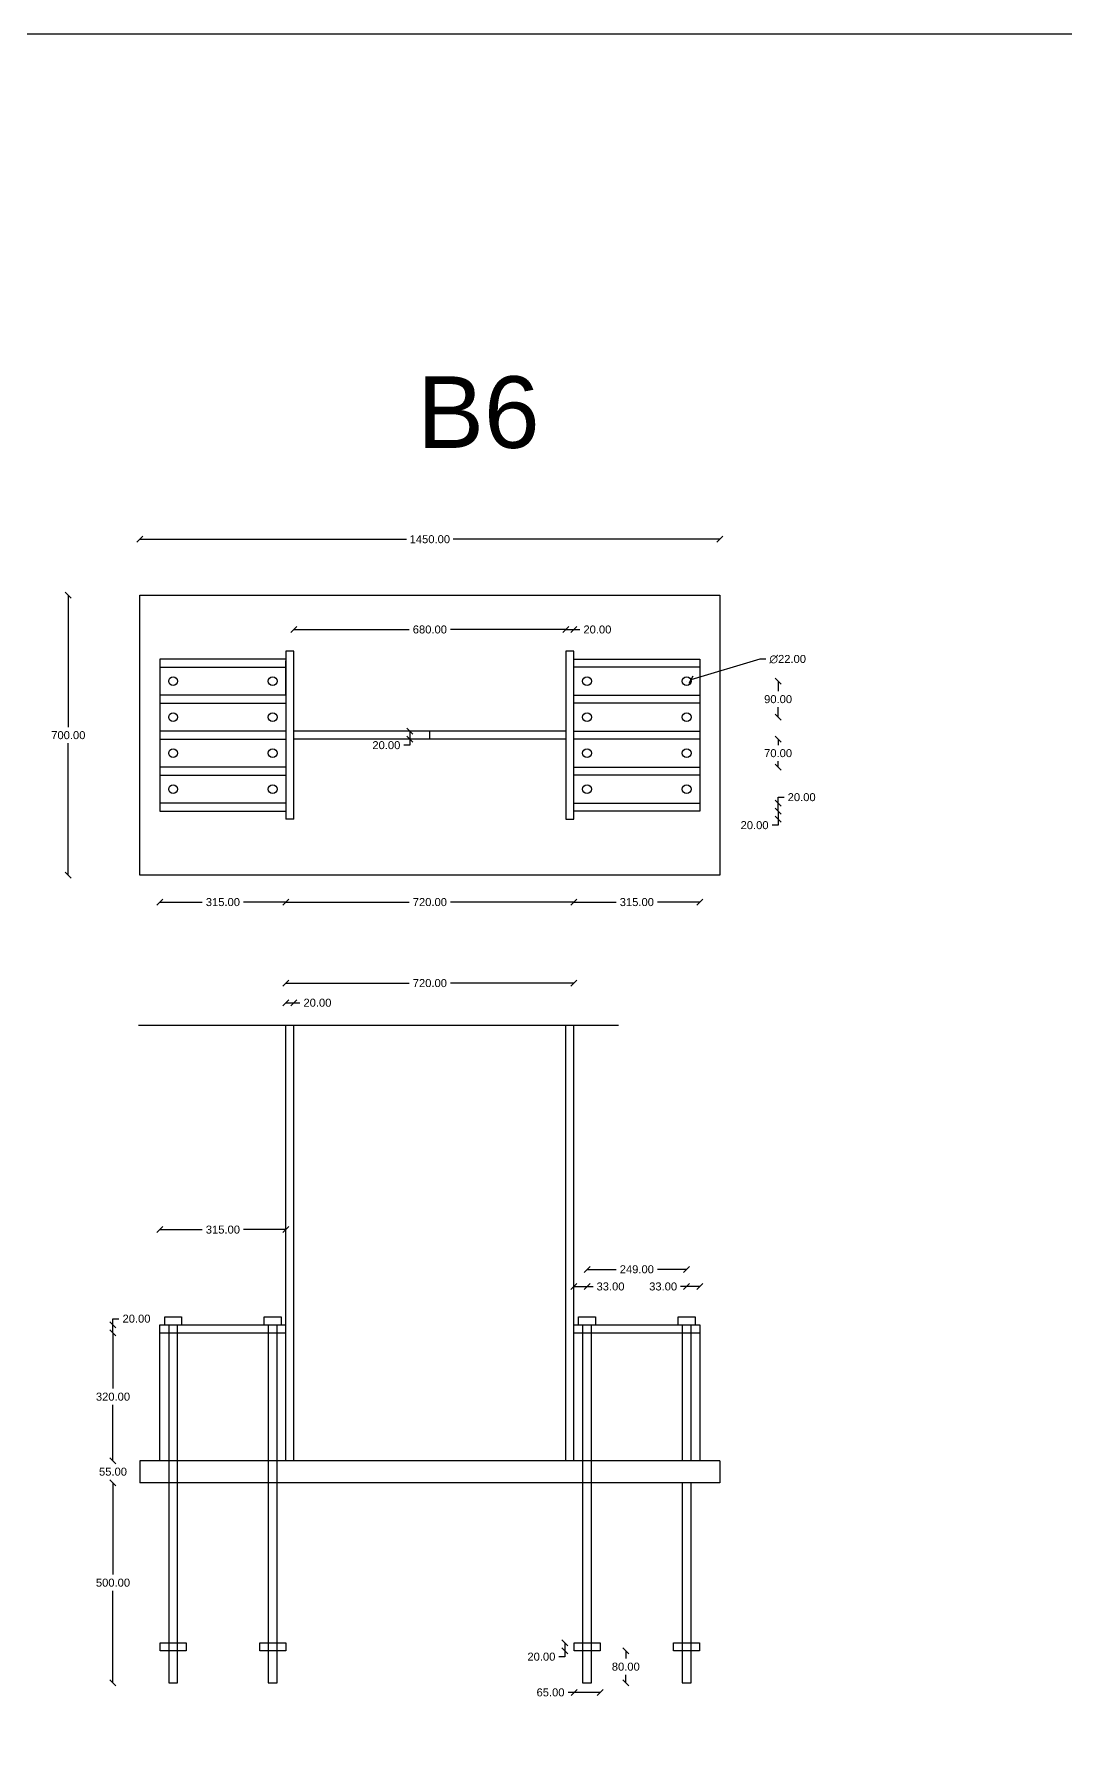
# Model space of a CAD drawing. Header units: inches. Extents: x -15 to 2803056, y 0 to 866270.
# Drawn here: x 943548 to 946126, y 42975 to 47218 of the extents above; entities that cross this region are included whole.
import ezdxf

# ---------------------------------------------------------------- set-up
doc = ezdxf.new("R2010")
doc.units = ezdxf.units.IN
doc.header["$LTSCALE"] = 100
doc.header["$MEASUREMENT"] = 0
doc.linetypes.add('ACAD_ISO03W100', pattern=[30, 12, -18])
doc.layers.add('connection', color=50, linetype='Continuous')
doc.layers.add('text', color=3, linetype='Continuous')
doc.styles.get("Standard").update_dxf_attribs({"font": 'arial.ttf'})
doc.dimstyles.new('connections', dxfattribs={"dimtxt": 20, "dimasz": 15, "dimexe": 0.0625, "dimexo": 0.0625, "dimgap": 10, "dimtad": 0, "dimtih": 1, "dimtoh": 1, "dimzin": 0, "dimdsep": 46, "dimtxsty": 'Standard', "dimblk": 'OBLIQUE', "dimcen": 0.09, "dimse1": 1, "dimse2": 1, "dimclrd": 256, "dimclre": 256, "dimclrt": 256, "dimadec": 0, "dimazin": 0, "dimtfac": 1, "dimtofl": 0, "dimtmove": 0, "dimatfit": 3, "dimfxl": 1, "dimtfillclr": 256, "dimtolj": 1, "dimtzin": 0, "dimlwe": -1, "dimarcsym": 0})

# ---------------------------------------------------------------- blocks, each defined once
blk = doc.blocks.new('_Oblique')
at = {"color": 0, "linetype": 'ByBlock', "lineweight": -2}
blk.add_line((-0.5, -0.5), (0.5, 0.5), dxfattribs=at)
blk = doc.blocks.new('*D565')
at = {"layer": 'connection', "lineweight": -2, "transparency": 16777216}
for p, q in [((944488.2, 45439.6), (944473.2, 45439.6)), ((944488.2, 45474.6), (944488.2, 45454.6)), ((944488.2, 45454.6), (944488.2, 45439.6))]:
    blk.add_line(p, q, dxfattribs=at)
at = {"layer": 'Defpoints', "color": 0}
for p in [(944488.2, 45454.6), (944538.1, 45474.6), (944538.1, 45454.6)]:
    blk.add_point(p, dxfattribs=at)
at = {"layer": 'connection', "lineweight": -2, "transparency": 16777216, "xscale": 15, "yscale": 15, "zscale": 15}
for p, rotation in [((944488.2, 45474.6), 90), ((944488.2, 45454.6), 270)]:
    blk.add_blockref('_Oblique', p, dxfattribs=dict(at, rotation=rotation))
at = {"layer": 'connection', "transparency": 16777216, "insert": (944429.3, 45439.6), "char_height": 20, "attachment_point": 5}
blk.add_mtext('\\A1;20.00', dxfattribs=at)
blk = doc.blocks.new('*D566')
at = {"layer": 'connection', "lineweight": -2, "transparency": 16777216}
for p, q in [((944178.1, 44844.8), (944486.7, 44844.8)), ((944898.1, 44844.8), (944589.5, 44844.8))]:
    blk.add_line(p, q, dxfattribs=at)
at = {"layer": 'Defpoints', "color": 0}
for p in [(944898.1, 44844.8), (944178.1, 44739.7), (944898.1, 44739.7)]:
    blk.add_point(p, dxfattribs=at)
at = {"layer": 'connection', "lineweight": -2, "transparency": 16777216, "xscale": 15, "yscale": 15, "zscale": 15, "rotation": 180}
blk.add_blockref('_Oblique', (944178.1, 44844.8), dxfattribs=at)
at = {"layer": 'connection', "lineweight": -2, "transparency": 16777216, "xscale": 15, "yscale": 15, "zscale": 15}
blk.add_blockref('_Oblique', (944898.1, 44844.8), dxfattribs=at)
at = {"layer": 'connection', "transparency": 16777216, "insert": (944538.1, 44844.8), "char_height": 20, "attachment_point": 5}
blk.add_mtext('\\A1;720.00', dxfattribs=at)
blk = doc.blocks.new('*D567')
at = {"layer": 'connection', "lineweight": -2, "transparency": 16777216}
for p, q in [((944178.1, 44795.7), (944198.1, 44795.7)), ((944198.1, 44795.7), (944213.1, 44795.7))]:
    blk.add_line(p, q, dxfattribs=at)
at = {"layer": 'Defpoints', "color": 0}
for p in [(944198.1, 44795.7), (944178.1, 44739.7), (944198.1, 44739.7)]:
    blk.add_point(p, dxfattribs=at)
at = {"layer": 'connection', "lineweight": -2, "transparency": 16777216, "xscale": 15, "yscale": 15, "zscale": 15, "rotation": 180}
blk.add_blockref('_Oblique', (944178.1, 44795.7), dxfattribs=at)
at = {"layer": 'connection', "lineweight": -2, "transparency": 16777216, "xscale": 15, "yscale": 15, "zscale": 15}
blk.add_blockref('_Oblique', (944198.1, 44795.7), dxfattribs=at)
at = {"layer": 'connection', "transparency": 16777216, "insert": (944257, 44795.7), "char_height": 20, "attachment_point": 5}
blk.add_mtext('\\A1;20.00', dxfattribs=at)
blk = doc.blocks.new('*U568')
at = {"layer": 'connection'}
for centre in [(-124.5, 0), (124.5, 0)]:
    blk.add_circle(centre, 11, dxfattribs=at)
blk = doc.blocks.new('*U569')
at = {"layer": 'connection', "color": 0, "linetype": 'ByBlock', "lineweight": -2, "transparency": 16777216}
for p in [(0, 0), (1035, 0), (0, -90), (1035, -90), (0, -180), (1035, -180), (0, -270), (1035, -270)]:
    blk.add_blockref('*U568', p, dxfattribs=at)
blk = doc.blocks.new('*D572')
at = {"layer": 'connection', "lineweight": -2, "transparency": 16777216}
for p, q in [((943813.1, 45954.5), (944479.8, 45954.5)), ((945263.1, 45954.5), (944596.4, 45954.5))]:
    blk.add_line(p, q, dxfattribs=at)
at = {"layer": 'Defpoints', "color": 0, "linetype": 'ByBlock'}
for p in [(945263.1, 45954.5), (943813.1, 45814.6), (945263.1, 45814.6)]:
    blk.add_point(p, dxfattribs=at)
at = {"layer": 'connection', "linetype": 'ByBlock', "lineweight": -2, "transparency": 16777216, "xscale": 15, "yscale": 15, "zscale": 15, "rotation": 180}
blk.add_blockref('_Oblique', (943813.1, 45954.5), dxfattribs=at)
at = {"layer": 'connection', "linetype": 'ByBlock', "lineweight": -2, "transparency": 16777216, "xscale": 15, "yscale": 15, "zscale": 15}
blk.add_blockref('_Oblique', (945263.1, 45954.5), dxfattribs=at)
at = {"layer": 'connection', "linetype": 'ByBlock', "transparency": 16777216, "insert": (944538.1, 45954.5), "char_height": 20, "attachment_point": 5}
blk.add_mtext('\\A1;1450.00', dxfattribs=at)
blk = doc.blocks.new('*D573')
at = {"layer": 'connection', "lineweight": -2, "transparency": 16777216}
for p, q in [((943634.1, 45814.6), (943634.1, 45484.8)), ((943634.1, 45114.6), (943634.1, 45444.4))]:
    blk.add_line(p, q, dxfattribs=at)
at = {"layer": 'Defpoints', "color": 0, "linetype": 'ByBlock'}
for p in [(943634.1, 45814.6), (943813.1, 45814.6), (943813.1, 45114.6)]:
    blk.add_point(p, dxfattribs=at)
at = {"layer": 'connection', "linetype": 'ByBlock', "lineweight": -2, "transparency": 16777216, "xscale": 15, "yscale": 15, "zscale": 15}
for p, rotation in [((943634.1, 45814.6), 90), ((943634.1, 45114.6), 270)]:
    blk.add_blockref('_Oblique', p, dxfattribs=dict(at, rotation=rotation))
at = {"layer": 'connection', "linetype": 'ByBlock', "transparency": 16777216, "insert": (943634.1, 45464.6), "char_height": 20, "attachment_point": 5}
blk.add_mtext('\\A1;700.00', dxfattribs=at)
blk = doc.blocks.new('*D574')
at = {"layer": 'connection', "lineweight": -2, "transparency": 16777216}
for p, q in [((944878.1, 45728.8), (944898.1, 45728.8)), ((944898.1, 45728.8), (944913.1, 45728.8))]:
    blk.add_line(p, q, dxfattribs=at)
at = {"layer": 'Defpoints', "color": 0, "linetype": 'ByBlock'}
for p in [(944898.1, 45728.8), (944878.1, 45674.6), (944898.1, 45674.6)]:
    blk.add_point(p, dxfattribs=at)
at = {"layer": 'connection', "linetype": 'ByBlock', "lineweight": -2, "transparency": 16777216, "xscale": 15, "yscale": 15, "zscale": 15, "rotation": 180}
blk.add_blockref('_Oblique', (944878.1, 45728.8), dxfattribs=at)
at = {"layer": 'connection', "linetype": 'ByBlock', "lineweight": -2, "transparency": 16777216, "xscale": 15, "yscale": 15, "zscale": 15}
blk.add_blockref('_Oblique', (944898.1, 45728.8), dxfattribs=at)
at = {"layer": 'connection', "linetype": 'ByBlock', "transparency": 16777216, "insert": (944957, 45728.8), "char_height": 20, "attachment_point": 5}
blk.add_mtext('\\A1;20.00', dxfattribs=at)
blk = doc.blocks.new('*D575')
at = {"layer": 'connection', "lineweight": -2, "transparency": 16777216}
for p, q in [((944198.1, 45728.8), (944486.6, 45728.8)), ((944878.1, 45728.8), (944589.6, 45728.8))]:
    blk.add_line(p, q, dxfattribs=at)
at = {"layer": 'Defpoints', "color": 0, "linetype": 'ByBlock'}
for p in [(944198.1, 45728.8), (944198.1, 45474.6), (944878.1, 45474.6)]:
    blk.add_point(p, dxfattribs=at)
at = {"layer": 'connection', "linetype": 'ByBlock', "lineweight": -2, "transparency": 16777216, "xscale": 15, "yscale": 15, "zscale": 15, "rotation": 180}
blk.add_blockref('_Oblique', (944198.1, 45728.8), dxfattribs=at)
at = {"layer": 'connection', "linetype": 'ByBlock', "lineweight": -2, "transparency": 16777216, "xscale": 15, "yscale": 15, "zscale": 15}
blk.add_blockref('_Oblique', (944878.1, 45728.8), dxfattribs=at)
at = {"layer": 'connection', "linetype": 'ByBlock', "transparency": 16777216, "insert": (944538.1, 45728.8), "char_height": 20, "attachment_point": 5}
blk.add_mtext('\\A1;680.00', dxfattribs=at)
blk = doc.blocks.new('*D576')
at = {"layer": 'connection', "lineweight": -2, "transparency": 16777216}
for p, q in [((944178.1, 45047.3), (944486.7, 45047.3)), ((944898.1, 45047.3), (944589.5, 45047.3))]:
    blk.add_line(p, q, dxfattribs=at)
at = {"layer": 'Defpoints', "color": 0, "linetype": 'ByBlock'}
for p in [(944178.1, 45254.6), (944898.1, 45254.6), (944898.1, 45047.3)]:
    blk.add_point(p, dxfattribs=at)
at = {"layer": 'connection', "linetype": 'ByBlock', "lineweight": -2, "transparency": 16777216, "xscale": 15, "yscale": 15, "zscale": 15, "rotation": 180}
blk.add_blockref('_Oblique', (944178.1, 45047.3), dxfattribs=at)
at = {"layer": 'connection', "linetype": 'ByBlock', "lineweight": -2, "transparency": 16777216, "xscale": 15, "yscale": 15, "zscale": 15}
blk.add_blockref('_Oblique', (944898.1, 45047.3), dxfattribs=at)
at = {"layer": 'connection', "linetype": 'ByBlock', "transparency": 16777216, "insert": (944538.1, 45047.3), "char_height": 20, "attachment_point": 5}
blk.add_mtext('\\A1;720.00', dxfattribs=at)
blk = doc.blocks.new('*D577')
at = {"layer": 'connection', "lineweight": -2, "transparency": 16777216}
for p, q in [((943863.1, 45047.3), (943969.1, 45047.3)), ((944178.1, 45047.3), (944072.1, 45047.3))]:
    blk.add_line(p, q, dxfattribs=at)
at = {"layer": 'Defpoints', "color": 0, "linetype": 'ByBlock'}
for p in [(943863.1, 45274.6), (944178.1, 45274.6), (944178.1, 45047.3)]:
    blk.add_point(p, dxfattribs=at)
at = {"layer": 'connection', "linetype": 'ByBlock', "lineweight": -2, "transparency": 16777216, "xscale": 15, "yscale": 15, "zscale": 15, "rotation": 180}
blk.add_blockref('_Oblique', (943863.1, 45047.3), dxfattribs=at)
at = {"layer": 'connection', "linetype": 'ByBlock', "lineweight": -2, "transparency": 16777216, "xscale": 15, "yscale": 15, "zscale": 15}
blk.add_blockref('_Oblique', (944178.1, 45047.3), dxfattribs=at)
at = {"layer": 'connection', "linetype": 'ByBlock', "transparency": 16777216, "insert": (944020.6, 45047.3), "char_height": 20, "attachment_point": 5}
blk.add_mtext('\\A1;315.00', dxfattribs=at)
blk = doc.blocks.new('*D578')
at = {"layer": 'connection', "lineweight": -2, "transparency": 16777216}
for p, q in [((945408.8, 45274.6), (945408.8, 45254.6)), ((945408.8, 45239.6), (945393.8, 45239.6)), ((945408.8, 45254.6), (945408.8, 45239.6))]:
    blk.add_line(p, q, dxfattribs=at)
at = {"layer": 'Defpoints', "color": 0, "linetype": 'ByBlock'}
for p in [(944898.1, 45274.6), (944898.1, 45254.6), (945408.8, 45254.6)]:
    blk.add_point(p, dxfattribs=at)
at = {"layer": 'connection', "linetype": 'ByBlock', "lineweight": -2, "transparency": 16777216, "xscale": 15, "yscale": 15, "zscale": 15}
for p, rotation in [((945408.8, 45274.6), 90), ((945408.8, 45254.6), 270)]:
    blk.add_blockref('_Oblique', p, dxfattribs=dict(at, rotation=rotation))
at = {"layer": 'connection', "linetype": 'ByBlock', "transparency": 16777216, "insert": (945350, 45239.6), "char_height": 20, "attachment_point": 5}
blk.add_mtext('\\A1;20.00', dxfattribs=at)
blk = doc.blocks.new('*D579')
at = {"layer": 'connection', "lineweight": -2, "transparency": 16777216}
for p, q in [((945408.8, 45294.6), (945408.8, 45309.6)), ((945408.8, 45309.6), (945423.8, 45309.6)), ((945408.8, 45274.6), (945408.8, 45294.6))]:
    blk.add_line(p, q, dxfattribs=at)
at = {"layer": 'Defpoints', "color": 0, "linetype": 'ByBlock'}
for p in [(945213.1, 45294.6), (945213.1, 45274.6), (945408.8, 45294.6)]:
    blk.add_point(p, dxfattribs=at)
at = {"layer": 'connection', "linetype": 'ByBlock', "lineweight": -2, "transparency": 16777216, "xscale": 15, "yscale": 15, "zscale": 15}
for p, rotation in [((945408.8, 45294.6), 90), ((945408.8, 45274.6), 270)]:
    blk.add_blockref('_Oblique', p, dxfattribs=dict(at, rotation=rotation))
at = {"layer": 'connection', "linetype": 'ByBlock', "transparency": 16777216, "insert": (945467.7, 45309.6), "char_height": 20, "attachment_point": 5}
blk.add_mtext('\\A1;20.00', dxfattribs=at)
blk = doc.blocks.new('*D580')
at = {"layer": 'connection', "lineweight": -2, "transparency": 16777216}
for p, q in [((945408.8, 45454.6), (945408.8, 45439.8)), ((945408.8, 45384.6), (945408.8, 45399.4))]:
    blk.add_line(p, q, dxfattribs=at)
at = {"layer": 'Defpoints', "color": 0, "linetype": 'ByBlock'}
for p in [(945213.1, 45454.6), (945408.8, 45454.6), (945213.1, 45384.6)]:
    blk.add_point(p, dxfattribs=at)
at = {"layer": 'connection', "linetype": 'ByBlock', "lineweight": -2, "transparency": 16777216, "xscale": 15, "yscale": 15, "zscale": 15}
for p, rotation in [((945408.8, 45454.6), 90), ((945408.8, 45384.6), 270)]:
    blk.add_blockref('_Oblique', p, dxfattribs=dict(at, rotation=rotation))
at = {"layer": 'connection', "linetype": 'ByBlock', "transparency": 16777216, "insert": (945408.8, 45419.6), "char_height": 20, "attachment_point": 5}
blk.add_mtext('\\A1;70.00', dxfattribs=at)
blk = doc.blocks.new('*D581')
at = {"layer": 'connection', "lineweight": -2, "transparency": 16777216}
for p, q in [((945408.8, 45599.6), (945408.8, 45574.8)), ((945408.8, 45509.6), (945408.8, 45534.4))]:
    blk.add_line(p, q, dxfattribs=at)
at = {"layer": 'Defpoints', "color": 0, "linetype": 'ByBlock'}
for p in [(945180.1, 45599.6), (945408.8, 45599.6), (945180.1, 45509.6)]:
    blk.add_point(p, dxfattribs=at)
at = {"layer": 'connection', "linetype": 'ByBlock', "lineweight": -2, "transparency": 16777216, "xscale": 15, "yscale": 15, "zscale": 15}
for p, rotation in [((945408.8, 45599.6), 90), ((945408.8, 45509.6), 270)]:
    blk.add_blockref('_Oblique', p, dxfattribs=dict(at, rotation=rotation))
at = {"layer": 'connection', "linetype": 'ByBlock', "transparency": 16777216, "insert": (945408.8, 45554.6), "char_height": 20, "attachment_point": 5}
blk.add_mtext('\\A1;90.00', dxfattribs=at)
blk = doc.blocks.new('*D582')
at = {"layer": 'connection', "lineweight": -2, "transparency": 16777216}
for p, q in [((944898.1, 45047.3), (945004.1, 45047.3)), ((945213.1, 45047.3), (945107.1, 45047.3))]:
    blk.add_line(p, q, dxfattribs=at)
at = {"layer": 'Defpoints', "color": 0, "linetype": 'ByBlock'}
for p in [(944898.1, 45274.6), (945213.1, 45274.6), (944898.1, 45047.3)]:
    blk.add_point(p, dxfattribs=at)
at = {"layer": 'connection', "linetype": 'ByBlock', "lineweight": -2, "transparency": 16777216, "xscale": 15, "yscale": 15, "zscale": 15, "rotation": 180}
blk.add_blockref('_Oblique', (944898.1, 45047.3), dxfattribs=at)
at = {"layer": 'connection', "linetype": 'ByBlock', "lineweight": -2, "transparency": 16777216, "xscale": 15, "yscale": 15, "zscale": 15}
blk.add_blockref('_Oblique', (945213.1, 45047.3), dxfattribs=at)
at = {"layer": 'connection', "linetype": 'ByBlock', "transparency": 16777216, "insert": (945055.6, 45047.3), "char_height": 20, "attachment_point": 5}
blk.add_mtext('\\A1;315.00', dxfattribs=at)
blk = doc.blocks.new('*D583')
at = {"layer": 'connection', "lineweight": -2, "transparency": 16777216}
for p, q in [((943863.1, 44228.5), (943969.1, 44228.5)), ((944178.1, 44228.5), (944072.1, 44228.5))]:
    blk.add_line(p, q, dxfattribs=at)
at = {"layer": 'Defpoints', "color": 0, "linetype": 'ByBlock'}
for p in [(944178.1, 44228.5), (943863.1, 43990.9), (944178.1, 43990.9)]:
    blk.add_point(p, dxfattribs=at)
at = {"layer": 'connection', "linetype": 'ByBlock', "lineweight": -2, "transparency": 16777216, "xscale": 15, "yscale": 15, "zscale": 15, "rotation": 180}
blk.add_blockref('_Oblique', (943863.1, 44228.5), dxfattribs=at)
at = {"layer": 'connection', "linetype": 'ByBlock', "lineweight": -2, "transparency": 16777216, "xscale": 15, "yscale": 15, "zscale": 15}
blk.add_blockref('_Oblique', (944178.1, 44228.5), dxfattribs=at)
at = {"layer": 'connection', "linetype": 'ByBlock', "transparency": 16777216, "insert": (944020.6, 44228.5), "char_height": 20, "attachment_point": 5}
blk.add_mtext('\\A1;315.00', dxfattribs=at)
blk = doc.blocks.new('*D584')
at = {"layer": 'connection', "lineweight": -2, "transparency": 16777216}
for p, q in [((945363.2, 45654.6), (945190.6, 45602.8)), ((945378.2, 45654.6), (945363.2, 45654.6))]:
    blk.add_line(p, q, dxfattribs=at)
at = {"layer": 'connection', "linetype": 'ByBlock', "transparency": 16777216}
for p, q in [((945180, 45599.6), (945180.2, 45599.6)), ((945180.1, 45599.5), (945180.1, 45599.7))]:
    blk.add_line(p, q, dxfattribs=at)
at = {"layer": 'Defpoints', "color": 0, "linetype": 'ByBlock'}
for p in [(945169.6, 45596.5), (945190.6, 45602.8)]:
    blk.add_point(p, dxfattribs=at)
at = {"layer": 'connection', "linetype": 'ByBlock', "lineweight": -2, "transparency": 16777216, "xscale": 15, "yscale": 15, "zscale": 15, "rotation": 196.7229878619285}
blk.add_blockref('_Oblique', (945190.6, 45602.8), dxfattribs=at)
at = {"layer": 'connection', "linetype": 'ByBlock', "transparency": 16777216, "insert": (945432.8, 45654.6), "char_height": 20, "attachment_point": 5}
blk.add_mtext('\\A1;∅22.00', dxfattribs=at)
blk = doc.blocks.new('*D585')
at = {"layer": 'connection', "lineweight": -2, "transparency": 16777216}
for p, q in [((943745.8, 43970.9), (943745.8, 43831.1)), ((943745.8, 43650.9), (943745.8, 43790.7))]:
    blk.add_line(p, q, dxfattribs=at)
at = {"layer": 'Defpoints', "color": 0, "linetype": 'ByBlock'}
for p in [(943745.8, 43970.9), (943863.1, 43970.9), (943863.1, 43650.9)]:
    blk.add_point(p, dxfattribs=at)
at = {"layer": 'connection', "linetype": 'ByBlock', "lineweight": -2, "transparency": 16777216, "xscale": 15, "yscale": 15, "zscale": 15}
for p, rotation in [((943745.8, 43970.9), 90), ((943745.8, 43650.9), 270)]:
    blk.add_blockref('_Oblique', p, dxfattribs=dict(at, rotation=rotation))
at = {"layer": 'connection', "linetype": 'ByBlock', "transparency": 16777216, "insert": (943745.8, 43810.9), "char_height": 20, "attachment_point": 5}
blk.add_mtext('\\A1;320.00', dxfattribs=at)
blk = doc.blocks.new('*D586')
at = {"layer": 'connection', "lineweight": -2, "transparency": 16777216}
for p, q in [((943745.8, 43650.9), (943745.8, 43665.9)), ((943745.8, 43595.9), (943745.8, 43580.9))]:
    blk.add_line(p, q, dxfattribs=at)
at = {"layer": 'Defpoints', "color": 0, "linetype": 'ByBlock'}
for p in [(943813.1, 43650.9), (943745.8, 43595.9), (943813.1, 43595.9)]:
    blk.add_point(p, dxfattribs=at)
at = {"layer": 'connection', "linetype": 'ByBlock', "lineweight": -2, "transparency": 16777216, "xscale": 15, "yscale": 15, "zscale": 15}
for p, rotation in [((943745.8, 43650.9), 270), ((943745.8, 43595.9), 90)]:
    blk.add_blockref('_Oblique', p, dxfattribs=dict(at, rotation=rotation))
at = {"layer": 'connection', "linetype": 'ByBlock', "transparency": 16777216, "insert": (943745.8, 43623.4), "char_height": 20, "attachment_point": 5}
blk.add_mtext('\\A1;55.00', dxfattribs=at)
blk = doc.blocks.new('*D587')
at = {"layer": 'connection', "lineweight": -2, "transparency": 16777216}
for p, q in [((943745.8, 43990.9), (943745.8, 44005.9)), ((943745.8, 44005.9), (943760.8, 44005.9)), ((943745.8, 43970.9), (943745.8, 43990.9))]:
    blk.add_line(p, q, dxfattribs=at)
at = {"layer": 'Defpoints', "color": 0, "linetype": 'ByBlock'}
for p in [(943745.8, 43990.9), (943863.1, 43990.9), (943863.1, 43970.9)]:
    blk.add_point(p, dxfattribs=at)
at = {"layer": 'connection', "linetype": 'ByBlock', "lineweight": -2, "transparency": 16777216, "xscale": 15, "yscale": 15, "zscale": 15}
for p, rotation in [((943745.8, 43990.9), 90), ((943745.8, 43970.9), 270)]:
    blk.add_blockref('_Oblique', p, dxfattribs=dict(at, rotation=rotation))
at = {"layer": 'connection', "linetype": 'ByBlock', "transparency": 16777216, "insert": (943804.6, 44005.9), "char_height": 20, "attachment_point": 5}
blk.add_mtext('\\A1;20.00', dxfattribs=at)
blk = doc.blocks.new('*D588')
at = {"layer": 'connection', "lineweight": -2, "transparency": 16777216}
for p, q in [((944898.1, 44086.4), (944931.1, 44086.4)), ((944931.1, 44086.4), (944946.1, 44086.4))]:
    blk.add_line(p, q, dxfattribs=at)
at = {"layer": 'Defpoints', "color": 0, "linetype": 'ByBlock'}
for p in [(944931.1, 44086.4), (944898.1, 43990.9), (944931.1, 43990.9)]:
    blk.add_point(p, dxfattribs=at)
at = {"layer": 'connection', "linetype": 'ByBlock', "lineweight": -2, "transparency": 16777216, "xscale": 15, "yscale": 15, "zscale": 15, "rotation": 180}
blk.add_blockref('_Oblique', (944898.1, 44086.4), dxfattribs=at)
at = {"layer": 'connection', "linetype": 'ByBlock', "lineweight": -2, "transparency": 16777216, "xscale": 15, "yscale": 15, "zscale": 15}
blk.add_blockref('_Oblique', (944931.1, 44086.4), dxfattribs=at)
at = {"layer": 'connection', "linetype": 'ByBlock', "transparency": 16777216, "insert": (944989.8, 44086.4), "char_height": 20, "attachment_point": 5}
blk.add_mtext('\\A1;33.00', dxfattribs=at)
blk = doc.blocks.new('*D589')
at = {"layer": 'connection', "lineweight": -2, "transparency": 16777216}
for p, q in [((945180.1, 44086.4), (945165.1, 44086.4)), ((945213.1, 44086.4), (945180.1, 44086.4))]:
    blk.add_line(p, q, dxfattribs=at)
at = {"layer": 'Defpoints', "color": 0, "linetype": 'ByBlock'}
for p in [(945180.1, 44086.4), (945180.1, 43990.9), (945213.1, 43990.9)]:
    blk.add_point(p, dxfattribs=at)
at = {"layer": 'connection', "linetype": 'ByBlock', "lineweight": -2, "transparency": 16777216, "xscale": 15, "yscale": 15, "zscale": 15, "rotation": 180}
blk.add_blockref('_Oblique', (945180.1, 44086.4), dxfattribs=at)
at = {"layer": 'connection', "linetype": 'ByBlock', "lineweight": -2, "transparency": 16777216, "xscale": 15, "yscale": 15, "zscale": 15}
blk.add_blockref('_Oblique', (945213.1, 44086.4), dxfattribs=at)
at = {"layer": 'connection', "linetype": 'ByBlock', "transparency": 16777216, "insert": (945121.4, 44086.4), "char_height": 20, "attachment_point": 5}
blk.add_mtext('\\A1;33.00', dxfattribs=at)
blk = doc.blocks.new('*D590')
at = {"layer": 'connection', "lineweight": -2, "transparency": 16777216}
for p, q in [((944931.1, 44129.3), (945004, 44129.3)), ((945180.1, 44129.3), (945107.3, 44129.3))]:
    blk.add_line(p, q, dxfattribs=at)
at = {"layer": 'Defpoints', "color": 0, "linetype": 'ByBlock'}
for p in [(945180.1, 44129.3), (944931.1, 43990.9), (945180.1, 43990.9)]:
    blk.add_point(p, dxfattribs=at)
at = {"layer": 'connection', "linetype": 'ByBlock', "lineweight": -2, "transparency": 16777216, "xscale": 15, "yscale": 15, "zscale": 15, "rotation": 180}
blk.add_blockref('_Oblique', (944931.1, 44129.3), dxfattribs=at)
at = {"layer": 'connection', "linetype": 'ByBlock', "lineweight": -2, "transparency": 16777216, "xscale": 15, "yscale": 15, "zscale": 15}
blk.add_blockref('_Oblique', (945180.1, 44129.3), dxfattribs=at)
at = {"layer": 'connection', "linetype": 'ByBlock', "transparency": 16777216, "insert": (945055.6, 44129.3), "char_height": 20, "attachment_point": 5}
blk.add_mtext('\\A1;249.00', dxfattribs=at)
blk = doc.blocks.new('*D591')
at = {"layer": 'connection', "lineweight": -2, "transparency": 16777216}
for p, q in [((944898.6, 43071.6), (944883.6, 43071.6)), ((944963.6, 43071.6), (944898.6, 43071.6))]:
    blk.add_line(p, q, dxfattribs=at)
at = {"layer": 'Defpoints', "color": 0, "linetype": 'ByBlock'}
for p in [(944898.6, 43175.9), (944963.6, 43175.9), (944898.6, 43071.6)]:
    blk.add_point(p, dxfattribs=at)
at = {"layer": 'connection', "linetype": 'ByBlock', "lineweight": -2, "transparency": 16777216, "xscale": 15, "yscale": 15, "zscale": 15, "rotation": 180}
blk.add_blockref('_Oblique', (944898.6, 43071.6), dxfattribs=at)
at = {"layer": 'connection', "linetype": 'ByBlock', "lineweight": -2, "transparency": 16777216, "xscale": 15, "yscale": 15, "zscale": 15}
blk.add_blockref('_Oblique', (944963.6, 43071.6), dxfattribs=at)
at = {"layer": 'connection', "linetype": 'ByBlock', "transparency": 16777216, "insert": (944839.8, 43071.6), "char_height": 20, "attachment_point": 5}
blk.add_mtext('\\A1;65.00', dxfattribs=at)
blk = doc.blocks.new('*D592')
at = {"layer": 'connection', "lineweight": -2, "transparency": 16777216}
for p, q in [((944875.9, 43195.9), (944875.9, 43175.9)), ((944875.9, 43160.9), (944860.9, 43160.9)), ((944875.9, 43175.9), (944875.9, 43160.9))]:
    blk.add_line(p, q, dxfattribs=at)
at = {"layer": 'Defpoints', "color": 0, "linetype": 'ByBlock'}
for p in [(944963.6, 43195.9), (944875.9, 43175.9), (944963.6, 43175.9)]:
    blk.add_point(p, dxfattribs=at)
at = {"layer": 'connection', "linetype": 'ByBlock', "lineweight": -2, "transparency": 16777216, "xscale": 15, "yscale": 15, "zscale": 15}
for p, rotation in [((944875.9, 43195.9), 90), ((944875.9, 43175.9), 270)]:
    blk.add_blockref('_Oblique', p, dxfattribs=dict(at, rotation=rotation))
at = {"layer": 'connection', "linetype": 'ByBlock', "transparency": 16777216, "insert": (944817, 43160.9), "char_height": 20, "attachment_point": 5}
blk.add_mtext('\\A1;20.00', dxfattribs=at)
blk = doc.blocks.new('*D593')
at = {"layer": 'connection', "lineweight": -2, "transparency": 16777216}
for p, q in [((945028, 43175.9), (945028, 43156.1)), ((945028, 43095.9), (945028, 43115.7))]:
    blk.add_line(p, q, dxfattribs=at)
at = {"layer": 'Defpoints', "color": 0, "linetype": 'ByBlock'}
for p in [(944963.6, 43175.9), (944963.6, 43095.9), (945028, 43095.9)]:
    blk.add_point(p, dxfattribs=at)
at = {"layer": 'connection', "linetype": 'ByBlock', "lineweight": -2, "transparency": 16777216, "xscale": 15, "yscale": 15, "zscale": 15}
for p, rotation in [((945028, 43175.9), 90), ((945028, 43095.9), 270)]:
    blk.add_blockref('_Oblique', p, dxfattribs=dict(at, rotation=rotation))
at = {"layer": 'connection', "linetype": 'ByBlock', "transparency": 16777216, "insert": (945028, 43135.9), "char_height": 20, "attachment_point": 5}
blk.add_mtext('\\A1;80.00', dxfattribs=at)
blk = doc.blocks.new('*D601')
at = {"layer": 'connection', "lineweight": -2, "transparency": 16777216}
for p, q in [((943745.8, 43595.9), (943745.8, 43366.1)), ((943745.8, 43095.9), (943745.8, 43325.7))]:
    blk.add_line(p, q, dxfattribs=at)
at = {"layer": 'Defpoints', "color": 0, "linetype": 'ByBlock'}
for p in [(943885.1, 43595.9), (943745.8, 43095.9), (943885.1, 43095.9)]:
    blk.add_point(p, dxfattribs=at)
at = {"layer": 'connection', "linetype": 'ByBlock', "lineweight": -2, "transparency": 16777216, "xscale": 15, "yscale": 15, "zscale": 15}
for p, rotation in [((943745.8, 43595.9), 90), ((943745.8, 43095.9), 270)]:
    blk.add_blockref('_Oblique', p, dxfattribs=dict(at, rotation=rotation))
at = {"layer": 'connection', "linetype": 'ByBlock', "transparency": 16777216, "insert": (943745.8, 43345.9), "char_height": 20, "attachment_point": 5}
blk.add_mtext('\\A1;500.00', dxfattribs=at)

msp = doc.modelspace()

# ---------------------------------------------------------------- linework, layer by layer
at = {"layer": 'connection'}
for p, q in [((943813.112, 45114.62), (943813.112, 45814.62)), ((943813.112, 45814.62), (945263.112, 45814.62)), ((945263.112, 45814.62), (945263.112, 45464.62)), ((944178.112, 45654.62), (943863.112, 45654.62)), ((943863.112, 45654.62), (943863.112, 45274.62)), ((944198.112, 45674.62), (944178.112, 45674.62)), ((944178.112, 45674.62), (944178.112, 45254.62)), ((944198.112, 45254.62), (944198.112, 45674.62)), ((944898.112, 45674.62), (944878.112, 45674.62)), ((944878.112, 45674.62), (944878.112, 45254.62)), ((944898.112, 45254.62), (944898.112, 45674.62)), ((944898.112, 45654.62), (945213.112, 45654.62)), ((945213.112, 45654.62), (945213.112, 45274.62)), ((944178.112, 45566.62), (944178.112, 45650.62)), ((944178.112, 45634.62), (944178.112, 45564.62)), ((944878.112, 45474.62), (944198.112, 45474.62)), ((944878.112, 45454.62), (944198.112, 45454.62)), ((944538.112, 45454.62), (944538.112, 45474.62)), ((945263.112, 45464.62), (945263.112, 45114.62)), ((943863.112, 45274.62), (944178.112, 45274.62)), ((945213.112, 45274.62), (944898.112, 45274.62)), ((944198.112, 45254.62), (944178.112, 45254.62)), ((944878.112, 45254.62), (944898.112, 45254.62)), ((945263.112, 45114.62), (943813.112, 45114.62)), ((944178.112, 43650.869), (944178.112, 44739.65)), ((944198.112, 43650.869), (944198.112, 44739.65)), ((944878.112, 43650.869), (944878.112, 44739.65)), ((944898.112, 43650.869), (944898.112, 44739.65)), ((943863.112, 43970.869), (943863.112, 43990.869)), ((943863.112, 43990.869), (944178.112, 43990.869)), ((943863.112, 43650.869), (943863.112, 43970.869)), ((943863.112, 43970.869), (944178.112, 43970.869)), ((944898.112, 43990.869), (945213.112, 43990.869)), ((944898.112, 43970.869), (945213.112, 43970.869)), ((945213.112, 43990.869), (945213.112, 43650.869)), ((945263.112, 43650.869), (943813.112, 43650.869)), ((943813.112, 43650.869), (943813.112, 43595.869)), ((945263.112, 43650.869), (945263.112, 43595.869)), ((945263.112, 43595.869), (943813.112, 43595.869)), ((943885.112, 43595.869), (943885.112, 43095.869)), ((943907.112, 43095.869), (943907.112, 43595.869)), ((944134.112, 43595.869), (944134.112, 43095.869)), ((944156.112, 43095.869), (944156.112, 43595.869)), ((944920.112, 43595.869), (944920.112, 43095.869)), ((944942.112, 43095.869), (944942.112, 43595.869)), ((945169.112, 43595.869), (945169.112, 43095.869)), ((945191.112, 43095.869), (945191.112, 43595.869)), ((943885.112, 43095.869), (943907.112, 43095.869)), ((944134.112, 43095.869), (944156.112, 43095.869)), ((944920.112, 43095.869), (944942.112, 43095.869)), ((945169.112, 43095.869), (945191.112, 43095.869))]:
    msp.add_line(p, q, dxfattribs=at)
at = {"layer": 'connection', "linetype": 'ACAD_ISO03W100'}
for p, q in [((943863.112, 45654.62), (943863.112, 45634.62)), ((945213.112, 45654.62), (945213.112, 45634.62)), ((943863.112, 45634.62), (944178.112, 45634.62)), ((945213.112, 45634.62), (944898.112, 45634.62)), ((944178.112, 45564.62), (943863.112, 45564.62)), ((943863.112, 45564.62), (943863.112, 45544.62)), ((943863.112, 45544.62), (944178.112, 45544.62)), ((944898.112, 45564.62), (945213.112, 45564.62)), ((945213.112, 45544.62), (944898.112, 45544.62)), ((945213.112, 45564.62), (945213.112, 45544.62)), ((944178.112, 45474.62), (943863.112, 45474.62)), ((943863.112, 45474.62), (943863.112, 45454.62)), ((943863.112, 45454.62), (944178.112, 45454.62)), ((944898.112, 45474.62), (945213.112, 45474.62)), ((945213.112, 45454.62), (944898.112, 45454.62)), ((945213.112, 45474.62), (945213.112, 45454.62)), ((944178.112, 45384.62), (943863.112, 45384.62)), ((943863.112, 45384.62), (943863.112, 45364.62)), ((943863.112, 45364.62), (944178.112, 45364.62)), ((944898.112, 45384.62), (945213.112, 45384.62)), ((945213.112, 45364.62), (944898.112, 45364.62)), ((945213.112, 45384.62), (945213.112, 45364.62)), ((944178.112, 45294.62), (943863.112, 45294.62)), ((943863.112, 45294.62), (943863.112, 45274.62)), ((944898.112, 45294.62), (945213.112, 45294.62)), ((945213.112, 45294.62), (945213.112, 45274.62)), ((943809.376, 44739.65), (945295.839, 44739.65)), ((943885.112, 43990.869), (943885.112, 43970.869)), ((943885.112, 43970.869), (943885.112, 43650.869)), ((943907.112, 43970.869), (943907.112, 43990.869)), ((943907.112, 43650.869), (943907.112, 43970.869)), ((944134.112, 43990.869), (944134.112, 43970.869)), ((944134.112, 43970.869), (944134.112, 43650.869)), ((944156.112, 43970.869), (944156.112, 43990.869)), ((944156.112, 43650.869), (944156.112, 43970.869)), ((944920.112, 43990.869), (944920.112, 43970.869)), ((944920.112, 43970.869), (944920.112, 43650.869)), ((944942.112, 43970.869), (944942.112, 43990.869)), ((944942.112, 43650.869), (944942.112, 43970.869)), ((945169.112, 43990.869), (945169.112, 43970.869)), ((945169.112, 43970.869), (945169.112, 43650.869)), ((945191.112, 43970.869), (945191.112, 43990.869)), ((945191.112, 43650.869), (945191.112, 43970.869)), ((943885.112, 43650.869), (943885.112, 43595.869)), ((943907.112, 43595.869), (943907.112, 43650.869)), ((944134.112, 43650.869), (944134.112, 43595.869)), ((944156.112, 43595.869), (944156.112, 43650.869)), ((944920.112, 43650.869), (944920.112, 43595.869)), ((944942.112, 43595.869), (944942.112, 43650.869))]:
    msp.add_line(p, q, dxfattribs=at)
at = {"layer": 'connection', "linetype": 'ByBlock'}
for p, q in [((943875.112, 43990.869), (943875.112, 44010.869)), ((943875.112, 44010.869), (943917.112, 44010.869)), ((943917.112, 44010.869), (943917.112, 43990.869)), ((944124.112, 43990.869), (944124.112, 44010.869)), ((944124.112, 44010.869), (944166.112, 44010.869)), ((944166.112, 44010.869), (944166.112, 43990.869)), ((944910.112, 43990.869), (944910.112, 44010.869)), ((944910.112, 44010.869), (944952.112, 44010.869)), ((944952.112, 44010.869), (944952.112, 43990.869)), ((945159.112, 43990.869), (945159.112, 44010.869)), ((945159.112, 44010.869), (945201.112, 44010.869)), ((945201.112, 44010.869), (945201.112, 43990.869)), ((944920.112, 43990.869), (944942.112, 43990.869)), ((945169.112, 43990.869), (945191.112, 43990.869)), ((943863.612, 43195.869), (943928.612, 43195.869)), ((943863.612, 43175.869), (943863.612, 43195.869)), ((943928.612, 43195.869), (943928.612, 43175.869)), ((944112.612, 43195.869), (944177.612, 43195.869)), ((944112.612, 43175.869), (944112.612, 43195.869)), ((944177.612, 43195.869), (944177.612, 43175.869)), ((944898.612, 43195.869), (944963.612, 43195.869)), ((944898.612, 43175.869), (944898.612, 43195.869)), ((944963.612, 43195.869), (944963.612, 43175.869)), ((945147.612, 43195.869), (945212.612, 43195.869)), ((945147.612, 43175.869), (945147.612, 43195.869)), ((945212.612, 43195.869), (945212.612, 43175.869)), ((943928.612, 43175.869), (943863.612, 43175.869)), ((944177.612, 43175.869), (944112.612, 43175.869)), ((944963.612, 43175.869), (944898.612, 43175.869)), ((945212.612, 43175.869), (945147.612, 43175.869))]:
    msp.add_line(p, q, dxfattribs=at)
at = {"layer": 'connection'}
msp.add_lwpolyline([(930129.126, 47217.725), (955759.855, 47217.725), (955759.855, 39686.664), (930129.126, 39686.664)], close=True, dxfattribs=at)

# ---------------------------------------------------------------- block references
msp.add_blockref('*U569', (944020.612, 45599.62), dxfattribs=at)

# ---------------------------------------------------------------- texts
at = {"layer": 'text'}
msp.add_text('B6', height=179.0584, dxfattribs=at).set_placement((944506.571, 46182.802))

# ---------------------------------------------------------------- dimensions: what is measured, and where the dimension line sits
at = {"layer": 'connection', "linetype": 'ByBlock'}
for base, p1, p2, picture, middle in [((945263.112, 45954.513), (943813.112, 45814.62), (945263.112, 45814.62), '*D572', (944538.112, 45954.513)), ((944198.112, 45728.809), (944878.112, 45474.62), (944198.112, 45474.62), '*D575', (944538.112, 45728.809)), ((944898.112, 45728.809), (944878.112, 45674.62), (944898.112, 45674.62), '*D574', (944956.994, 45728.809)), ((944178.112, 45047.291), (943863.112, 45274.62), (944178.112, 45274.62), '*D577', (944020.612, 45047.291)), ((944898.112, 45047.291), (945213.112, 45274.62), (944898.112, 45274.62), '*D582', (945055.612, 45047.291)), ((944898.112, 45047.291), (944178.112, 45254.62), (944898.112, 45254.62), '*D576', (944538.112, 45047.291)), ((944178.112, 44228.543), (943863.112, 43990.869), (944178.112, 43990.869), '*D583', (944020.612, 44228.543)), ((945180.112, 44129.318), (944931.112, 43990.869), (945180.112, 43990.869), '*D590', (945055.612, 44129.318)), ((944931.112, 44086.42), (944898.112, 43990.869), (944931.112, 43990.869), '*D588', (944989.816, 44086.42)), ((945180.112, 44086.42), (945213.112, 43990.869), (945180.112, 43990.869), '*D589', (945121.408, 44086.42)), ((944898.612, 43071.627), (944963.612, 43175.869), (944898.612, 43175.869), '*D591', (944839.847, 43071.627))]:
    dim = msp.add_linear_dim(base=base, p1=p1, p2=p2, dimstyle='connections', dxfattribs=at)
    dim.commit()
    dim.dimension.update_dxf_attribs({"geometry": picture, "text_midpoint": middle})
for base, p1, p2, picture, middle in [((943634.096, 45814.62), (943813.112, 45114.62), (943813.112, 45814.62), '*D573', (943634.096, 45464.62)), ((945408.848, 45599.62), (945180.112, 45509.62), (945180.112, 45599.62), '*D581', (945408.848, 45554.62)), ((945408.848, 45454.62), (945213.112, 45384.62), (945213.112, 45454.62), '*D580', (945408.848, 45419.62)), ((945408.848, 45294.62), (945213.112, 45274.62), (945213.112, 45294.62), '*D579', (945467.729, 45309.62)), ((945408.848, 45254.62), (944898.112, 45274.62), (944898.112, 45254.62), '*D578', (945349.967, 45239.62)), ((943745.754, 43990.869), (943863.112, 43970.869), (943863.112, 43990.869), '*D587', (943804.635, 44005.869)), ((943745.754, 43970.869), (943863.112, 43650.869), (943863.112, 43970.869), '*D585', (943745.754, 43810.869)), ((943745.754, 43595.869), (943813.112, 43650.869), (943813.112, 43595.869), '*D586', (943745.754, 43623.369)), ((943745.754, 43095.869), (943885.112, 43595.869), (943885.112, 43095.869), '*D601', (943745.754, 43345.869)), ((944875.917, 43175.869), (944963.612, 43195.869), (944963.612, 43175.869), '*D592', (944817.036, 43160.869)), ((945027.987, 43095.869), (944963.612, 43175.869), (944963.612, 43095.869), '*D593', (945027.987, 43135.869))]:
    dim = msp.add_linear_dim(base=base, p1=p1, p2=p2, angle=90, dimstyle='connections', dxfattribs=at)
    dim.commit()
    dim.dimension.update_dxf_attribs({"geometry": picture, "text_midpoint": middle})
dim = msp.add_diameter_dim_2p(p1=(945169.578, 45596.455), p2=(945190.647, 45602.785), dimstyle='connections', dxfattribs=at)
dim.commit()
dim.dimension.update_dxf_attribs({"geometry": '*D584', "text_midpoint": (945432.765, 45654.621), "dimtype": 163})
at = {"layer": 'connection'}
dim = msp.add_linear_dim(base=(944488.18, 45454.62), p1=(944538.112, 45474.62), p2=(944538.112, 45454.62), angle=90, dimstyle='connections', dxfattribs=at)
dim.commit()
dim.dimension.update_dxf_attribs({"geometry": '*D565', "text_midpoint": (944429.299, 45439.62)})
for base, p2, picture, middle in [((944898.112, 44844.771), (944898.112, 44739.65), '*D566', (944538.112, 44844.771)), ((944198.112, 44795.745), (944198.112, 44739.65), '*D567', (944256.994, 44795.745))]:
    dim = msp.add_linear_dim(base=base, p1=(944178.112, 44739.65), p2=p2, dimstyle='connections', dxfattribs=at)
    dim.commit()
    dim.dimension.update_dxf_attribs({"geometry": picture, "text_midpoint": middle})

doc.saveas('drawing.dxf')
